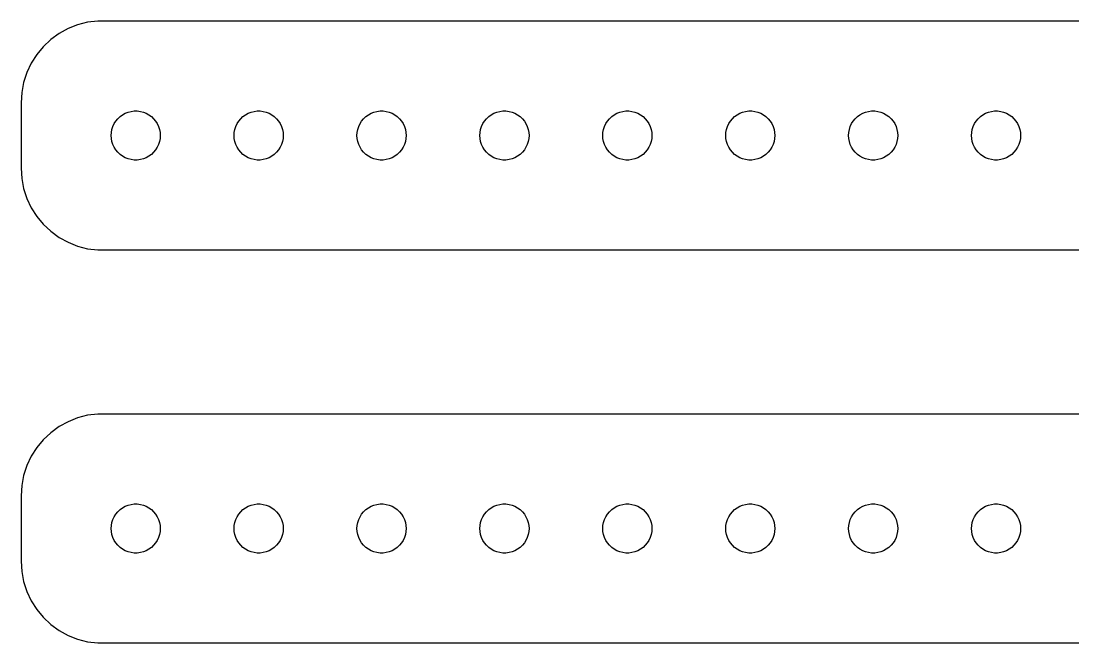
# Model space of a CAD drawing. Header units: metres. Extents: x -134 to 134, y 17 to 55.
# Drawn here: x -134.5 to -70.3, y 17 to 55 of the extents above; entities that cross this region are included whole.
import ezdxf

# ---------------------------------------------------------------- set-up
doc = ezdxf.new("R2010")
doc.units = ezdxf.units.M

msp = doc.modelspace()

# ---------------------------------------------------------------- linework, layer by layer
for p, q in [((-131.045, 54.7553), (-131.629, 54.5241)), ((-130.437, 54.9114), (-131.045, 54.7553)), ((-129.814, 54.9901), (-130.437, 54.9114)), ((129.814, 54.9901), (-129.814, 54.9901)), ((-132.179, 54.2216), (-132.687, 53.8526)), ((-131.629, 54.5241), (-132.179, 54.2216)), ((-133.145, 53.4227), (-133.545, 52.9389)), ((-132.687, 53.8526), (-133.145, 53.4227)), ((-133.545, 52.9389), (-133.882, 52.4088)), ((-133.882, 52.4088), (-134.149, 51.8406)), ((-134.149, 51.8406), (-134.343, 51.2434)), ((-134.343, 51.2434), (-134.461, 50.6267)), ((-134.461, 50.6267), (-134.5, 50)), ((-134.5, 50), (-134.5, 46)), ((-127.964, 49.4266), (-127.781, 49.4734)), ((-127.781, 49.4734), (-127.594, 49.497)), ((-127.594, 49.497), (-127.406, 49.497)), ((-127.406, 49.497), (-127.219, 49.4734)), ((-127.219, 49.4734), (-127.036, 49.4266)), ((-120.464, 49.4266), (-120.281, 49.4734)), ((-120.281, 49.4734), (-120.094, 49.497)), ((-120.094, 49.497), (-119.906, 49.497)), ((-119.906, 49.497), (-119.719, 49.4734)), ((-119.719, 49.4734), (-119.536, 49.4266)), ((-112.964, 49.4266), (-112.781, 49.4734)), ((-112.781, 49.4734), (-112.594, 49.497)), ((-112.594, 49.497), (-112.406, 49.497)), ((-112.406, 49.497), (-112.219, 49.4734)), ((-112.219, 49.4734), (-112.036, 49.4266)), ((-105.464, 49.4266), (-105.281, 49.4734)), ((-105.281, 49.4734), (-105.094, 49.497)), ((-105.094, 49.497), (-104.906, 49.497)), ((-104.906, 49.497), (-104.719, 49.4734)), ((-104.719, 49.4734), (-104.536, 49.4266)), ((-97.9635, 49.4266), (-97.7811, 49.4734)), ((-97.7811, 49.4734), (-97.5942, 49.497)), ((-97.5942, 49.497), (-97.4058, 49.497)), ((-97.4058, 49.497), (-97.2189, 49.4734)), ((-97.2189, 49.4734), (-97.0365, 49.4266)), ((-90.4635, 49.4266), (-90.2811, 49.4734)), ((-90.2811, 49.4734), (-90.0942, 49.497)), ((-90.0942, 49.497), (-89.9058, 49.497)), ((-89.9058, 49.497), (-89.7189, 49.4734)), ((-89.7189, 49.4734), (-89.5365, 49.4266)), ((-82.9635, 49.4266), (-82.7811, 49.4734)), ((-82.7811, 49.4734), (-82.5942, 49.497)), ((-82.5942, 49.497), (-82.4058, 49.497)), ((-82.4058, 49.497), (-82.2189, 49.4734)), ((-82.2189, 49.4734), (-82.0365, 49.4266)), ((-75.4635, 49.4266), (-75.2811, 49.4734)), ((-75.2811, 49.4734), (-75.0942, 49.497)), ((-75.0942, 49.497), (-74.9058, 49.497)), ((-74.9058, 49.497), (-74.7189, 49.4734)), ((-74.7189, 49.4734), (-74.5365, 49.4266)), ((-128.814, 48.7226), (-128.714, 48.8817)), ((-128.714, 48.8817), (-128.593, 49.0268)), ((-128.593, 49.0268), (-128.456, 49.1558)), ((-128.456, 49.1558), (-128.304, 49.2665)), ((-128.304, 49.2665), (-128.139, 49.3572)), ((-128.139, 49.3572), (-127.964, 49.4266)), ((-127.036, 49.4266), (-126.861, 49.3572)), ((-126.861, 49.3572), (-126.696, 49.2665)), ((-126.696, 49.2665), (-126.544, 49.1558)), ((-126.544, 49.1558), (-126.407, 49.0268)), ((-126.407, 49.0268), (-126.286, 48.8817)), ((-126.286, 48.8817), (-126.186, 48.7226)), ((-121.314, 48.7226), (-121.214, 48.8817)), ((-121.214, 48.8817), (-121.093, 49.0268)), ((-121.093, 49.0268), (-120.956, 49.1558)), ((-120.956, 49.1558), (-120.804, 49.2665)), ((-120.804, 49.2665), (-120.639, 49.3572)), ((-120.639, 49.3572), (-120.464, 49.4266)), ((-119.536, 49.4266), (-119.361, 49.3572)), ((-119.361, 49.3572), (-119.196, 49.2665)), ((-119.196, 49.2665), (-119.044, 49.1558)), ((-119.044, 49.1558), (-118.907, 49.0268)), ((-118.907, 49.0268), (-118.786, 48.8817)), ((-118.786, 48.8817), (-118.686, 48.7226)), ((-113.814, 48.7226), (-113.714, 48.8817)), ((-113.714, 48.8817), (-113.593, 49.0268)), ((-113.593, 49.0268), (-113.456, 49.1558)), ((-113.456, 49.1558), (-113.304, 49.2665)), ((-113.304, 49.2665), (-113.139, 49.3572)), ((-113.139, 49.3572), (-112.964, 49.4266)), ((-112.036, 49.4266), (-111.861, 49.3572)), ((-111.861, 49.3572), (-111.696, 49.2665)), ((-111.696, 49.2665), (-111.544, 49.1558)), ((-111.544, 49.1558), (-111.407, 49.0268)), ((-111.407, 49.0268), (-111.286, 48.8817)), ((-111.286, 48.8817), (-111.186, 48.7226)), ((-106.314, 48.7226), (-106.214, 48.8817)), ((-106.214, 48.8817), (-106.093, 49.0268)), ((-106.093, 49.0268), (-105.956, 49.1558)), ((-105.956, 49.1558), (-105.804, 49.2665)), ((-105.804, 49.2665), (-105.639, 49.3572)), ((-105.639, 49.3572), (-105.464, 49.4266)), ((-104.536, 49.4266), (-104.361, 49.3572)), ((-104.361, 49.3572), (-104.196, 49.2665)), ((-104.196, 49.2665), (-104.044, 49.1558)), ((-104.044, 49.1558), (-103.907, 49.0268)), ((-103.907, 49.0268), (-103.786, 48.8817)), ((-103.786, 48.8817), (-103.686, 48.7226)), ((-98.8145, 48.7226), (-98.7135, 48.8817)), ((-98.7135, 48.8817), (-98.5934, 49.0268)), ((-98.5934, 49.0268), (-98.4561, 49.1558)), ((-98.4561, 49.1558), (-98.3037, 49.2665)), ((-98.3037, 49.2665), (-98.1387, 49.3572)), ((-98.1387, 49.3572), (-97.9635, 49.4266)), ((-97.0365, 49.4266), (-96.8613, 49.3572)), ((-96.8613, 49.3572), (-96.6963, 49.2665)), ((-96.6963, 49.2665), (-96.5439, 49.1558)), ((-96.5439, 49.1558), (-96.4065, 49.0268)), ((-96.4065, 49.0268), (-96.2865, 48.8817)), ((-96.2865, 48.8817), (-96.1855, 48.7226)), ((-91.3145, 48.7226), (-91.2135, 48.8817)), ((-91.2135, 48.8817), (-91.0934, 49.0268)), ((-91.0934, 49.0268), (-90.9561, 49.1558)), ((-90.9561, 49.1558), (-90.8037, 49.2665)), ((-90.8037, 49.2665), (-90.6387, 49.3572)), ((-90.6387, 49.3572), (-90.4635, 49.4266)), ((-89.5365, 49.4266), (-89.3613, 49.3572)), ((-89.3613, 49.3572), (-89.1963, 49.2665)), ((-89.1963, 49.2665), (-89.0439, 49.1558)), ((-89.0439, 49.1558), (-88.9065, 49.0268)), ((-88.9065, 49.0268), (-88.7865, 48.8817)), ((-88.7865, 48.8817), (-88.6855, 48.7226)), ((-83.8145, 48.7226), (-83.7135, 48.8817)), ((-83.7135, 48.8817), (-83.5934, 49.0268)), ((-83.5934, 49.0268), (-83.4561, 49.1558)), ((-83.4561, 49.1558), (-83.3037, 49.2665)), ((-83.3037, 49.2665), (-83.1387, 49.3572)), ((-83.1387, 49.3572), (-82.9635, 49.4266)), ((-82.0365, 49.4266), (-81.8613, 49.3572)), ((-81.8613, 49.3572), (-81.6963, 49.2665)), ((-81.6963, 49.2665), (-81.5439, 49.1558)), ((-81.5439, 49.1558), (-81.4065, 49.0268)), ((-81.4065, 49.0268), (-81.2865, 48.8817)), ((-81.2865, 48.8817), (-81.1855, 48.7226)), ((-76.3145, 48.7226), (-76.2135, 48.8817)), ((-76.2135, 48.8817), (-76.0934, 49.0268)), ((-76.0934, 49.0268), (-75.9561, 49.1558)), ((-75.9561, 49.1558), (-75.8037, 49.2665)), ((-75.8037, 49.2665), (-75.6387, 49.3572)), ((-75.6387, 49.3572), (-75.4635, 49.4266)), ((-74.5365, 49.4266), (-74.3613, 49.3572)), ((-74.3613, 49.3572), (-74.1963, 49.2665)), ((-74.1963, 49.2665), (-74.0439, 49.1558)), ((-74.0439, 49.1558), (-73.9065, 49.0268)), ((-73.9065, 49.0268), (-73.7865, 48.8817)), ((-73.7865, 48.8817), (-73.6855, 48.7226)), ((-129, 48), (-128.988, 48.188)), ((-128.988, 48.188), (-128.953, 48.373)), ((-128.953, 48.373), (-128.895, 48.5522)), ((-128.895, 48.5522), (-128.814, 48.7226)), ((-126.186, 48.7226), (-126.105, 48.5522)), ((-126.105, 48.5522), (-126.047, 48.373)), ((-126.047, 48.373), (-126.012, 48.188)), ((-126.012, 48.188), (-126, 48)), ((-121.5, 48), (-121.488, 48.188)), ((-121.488, 48.188), (-121.453, 48.373)), ((-121.453, 48.373), (-121.395, 48.5522)), ((-121.395, 48.5522), (-121.314, 48.7226)), ((-118.686, 48.7226), (-118.605, 48.5522)), ((-118.605, 48.5522), (-118.547, 48.373)), ((-118.547, 48.373), (-118.512, 48.188)), ((-118.512, 48.188), (-118.5, 48)), ((-114, 48), (-113.988, 48.188)), ((-113.988, 48.188), (-113.953, 48.373)), ((-113.953, 48.373), (-113.895, 48.5522)), ((-113.895, 48.5522), (-113.814, 48.7226)), ((-111.186, 48.7226), (-111.105, 48.5522)), ((-111.105, 48.5522), (-111.047, 48.373)), ((-111.047, 48.373), (-111.012, 48.188)), ((-111.012, 48.188), (-111, 48)), ((-106.5, 48), (-106.488, 48.188)), ((-106.488, 48.188), (-106.453, 48.373)), ((-106.453, 48.373), (-106.395, 48.5522)), ((-106.395, 48.5522), (-106.314, 48.7226)), ((-103.686, 48.7226), (-103.605, 48.5522)), ((-103.605, 48.5522), (-103.547, 48.373)), ((-103.547, 48.373), (-103.512, 48.188)), ((-103.512, 48.188), (-103.5, 48)), ((-99, 48), (-98.9882, 48.188)), ((-98.9882, 48.188), (-98.9529, 48.373)), ((-98.9529, 48.373), (-98.8947, 48.5522)), ((-98.8947, 48.5522), (-98.8145, 48.7226)), ((-96.1855, 48.7226), (-96.1053, 48.5522)), ((-96.1053, 48.5522), (-96.0471, 48.373)), ((-96.0471, 48.373), (-96.0118, 48.188)), ((-96.0118, 48.188), (-96, 48)), ((-91.5, 48), (-91.4882, 48.188)), ((-91.4882, 48.188), (-91.4529, 48.373)), ((-91.4529, 48.373), (-91.3947, 48.5522)), ((-91.3947, 48.5522), (-91.3145, 48.7226)), ((-88.6855, 48.7226), (-88.6053, 48.5522)), ((-88.6053, 48.5522), (-88.5471, 48.373)), ((-88.5471, 48.373), (-88.5118, 48.188)), ((-88.5118, 48.188), (-88.5, 48)), ((-84, 48), (-83.9882, 48.188)), ((-83.9882, 48.188), (-83.9529, 48.373)), ((-83.9529, 48.373), (-83.8947, 48.5522)), ((-83.8947, 48.5522), (-83.8145, 48.7226)), ((-81.1855, 48.7226), (-81.1053, 48.5522)), ((-81.1053, 48.5522), (-81.0471, 48.373)), ((-81.0471, 48.373), (-81.0118, 48.188)), ((-81.0118, 48.188), (-81, 48)), ((-76.5, 48), (-76.4882, 48.188)), ((-76.4882, 48.188), (-76.4529, 48.373)), ((-76.4529, 48.373), (-76.3947, 48.5522)), ((-76.3947, 48.5522), (-76.3145, 48.7226)), ((-73.6855, 48.7226), (-73.6053, 48.5522)), ((-73.6053, 48.5522), (-73.5471, 48.373)), ((-73.5471, 48.373), (-73.5118, 48.188)), ((-73.5118, 48.188), (-73.5, 48)), ((-128.988, 47.812), (-129, 48)), ((-128.953, 47.627), (-128.988, 47.812)), ((-128.895, 47.4478), (-128.953, 47.627)), ((-126.047, 47.627), (-126.105, 47.4478)), ((-126.012, 47.812), (-126.047, 47.627)), ((-126, 48), (-126.012, 47.812)), ((-121.488, 47.812), (-121.5, 48)), ((-121.453, 47.627), (-121.488, 47.812)), ((-121.395, 47.4478), (-121.453, 47.627)), ((-118.547, 47.627), (-118.605, 47.4478)), ((-118.512, 47.812), (-118.547, 47.627)), ((-118.5, 48), (-118.512, 47.812)), ((-113.988, 47.812), (-114, 48)), ((-113.953, 47.627), (-113.988, 47.812)), ((-113.895, 47.4478), (-113.953, 47.627)), ((-111.047, 47.627), (-111.105, 47.4478)), ((-111.012, 47.812), (-111.047, 47.627)), ((-111, 48), (-111.012, 47.812)), ((-106.488, 47.812), (-106.5, 48)), ((-106.453, 47.627), (-106.488, 47.812)), ((-106.395, 47.4478), (-106.453, 47.627)), ((-103.547, 47.627), (-103.605, 47.4478)), ((-103.512, 47.812), (-103.547, 47.627)), ((-103.5, 48), (-103.512, 47.812)), ((-98.9882, 47.812), (-99, 48)), ((-98.9529, 47.627), (-98.9882, 47.812)), ((-98.8947, 47.4478), (-98.9529, 47.627)), ((-96.0471, 47.627), (-96.1053, 47.4478)), ((-96.0118, 47.812), (-96.0471, 47.627)), ((-96, 48), (-96.0118, 47.812)), ((-91.4882, 47.812), (-91.5, 48)), ((-91.4529, 47.627), (-91.4882, 47.812)), ((-91.3947, 47.4478), (-91.4529, 47.627)), ((-88.5471, 47.627), (-88.6053, 47.4478)), ((-88.5118, 47.812), (-88.5471, 47.627)), ((-88.5, 48), (-88.5118, 47.812)), ((-83.9882, 47.812), (-84, 48)), ((-83.9529, 47.627), (-83.9882, 47.812)), ((-83.8947, 47.4478), (-83.9529, 47.627)), ((-81.0471, 47.627), (-81.1053, 47.4478)), ((-81.0118, 47.812), (-81.0471, 47.627)), ((-81, 48), (-81.0118, 47.812)), ((-76.4882, 47.812), (-76.5, 48)), ((-76.4529, 47.627), (-76.4882, 47.812)), ((-76.3947, 47.4478), (-76.4529, 47.627)), ((-73.5471, 47.627), (-73.6053, 47.4478)), ((-73.5118, 47.812), (-73.5471, 47.627)), ((-73.5, 48), (-73.5118, 47.812)), ((-128.814, 47.2774), (-128.895, 47.4478)), ((-128.714, 47.1183), (-128.814, 47.2774)), ((-128.593, 46.9732), (-128.714, 47.1183)), ((-128.456, 46.8442), (-128.593, 46.9732)), ((-126.407, 46.9732), (-126.544, 46.8442)), ((-126.286, 47.1183), (-126.407, 46.9732)), ((-126.186, 47.2774), (-126.286, 47.1183)), ((-126.105, 47.4478), (-126.186, 47.2774)), ((-121.314, 47.2774), (-121.395, 47.4478)), ((-121.214, 47.1183), (-121.314, 47.2774)), ((-121.093, 46.9732), (-121.214, 47.1183)), ((-120.956, 46.8442), (-121.093, 46.9732)), ((-118.907, 46.9732), (-119.044, 46.8442)), ((-118.786, 47.1183), (-118.907, 46.9732)), ((-118.686, 47.2774), (-118.786, 47.1183)), ((-118.605, 47.4478), (-118.686, 47.2774)), ((-113.814, 47.2774), (-113.895, 47.4478)), ((-113.714, 47.1183), (-113.814, 47.2774)), ((-113.593, 46.9732), (-113.714, 47.1183)), ((-113.456, 46.8442), (-113.593, 46.9732)), ((-111.407, 46.9732), (-111.544, 46.8442)), ((-111.286, 47.1183), (-111.407, 46.9732)), ((-111.186, 47.2774), (-111.286, 47.1183)), ((-111.105, 47.4478), (-111.186, 47.2774)), ((-106.314, 47.2774), (-106.395, 47.4478)), ((-106.214, 47.1183), (-106.314, 47.2774)), ((-106.093, 46.9732), (-106.214, 47.1183)), ((-105.956, 46.8442), (-106.093, 46.9732)), ((-103.907, 46.9732), (-104.044, 46.8442)), ((-103.786, 47.1183), (-103.907, 46.9732)), ((-103.686, 47.2774), (-103.786, 47.1183)), ((-103.605, 47.4478), (-103.686, 47.2774)), ((-98.8145, 47.2774), (-98.8947, 47.4478)), ((-98.7135, 47.1183), (-98.8145, 47.2774)), ((-98.5934, 46.9732), (-98.7135, 47.1183)), ((-98.4561, 46.8442), (-98.5934, 46.9732)), ((-96.4065, 46.9732), (-96.5439, 46.8442)), ((-96.2865, 47.1183), (-96.4065, 46.9732)), ((-96.1855, 47.2774), (-96.2865, 47.1183)), ((-96.1053, 47.4478), (-96.1855, 47.2774)), ((-91.3145, 47.2774), (-91.3947, 47.4478)), ((-91.2135, 47.1183), (-91.3145, 47.2774)), ((-91.0934, 46.9732), (-91.2135, 47.1183)), ((-90.9561, 46.8442), (-91.0934, 46.9732)), ((-88.9065, 46.9732), (-89.0439, 46.8442)), ((-88.7865, 47.1183), (-88.9065, 46.9732)), ((-88.6855, 47.2774), (-88.7865, 47.1183)), ((-88.6053, 47.4478), (-88.6855, 47.2774)), ((-83.8145, 47.2774), (-83.8947, 47.4478)), ((-83.7135, 47.1183), (-83.8145, 47.2774)), ((-83.5934, 46.9732), (-83.7135, 47.1183)), ((-83.4561, 46.8442), (-83.5934, 46.9732)), ((-81.4065, 46.9732), (-81.5439, 46.8442)), ((-81.2865, 47.1183), (-81.4065, 46.9732)), ((-81.1855, 47.2774), (-81.2865, 47.1183)), ((-81.1053, 47.4478), (-81.1855, 47.2774)), ((-76.3145, 47.2774), (-76.3947, 47.4478)), ((-76.2135, 47.1183), (-76.3145, 47.2774)), ((-76.0934, 46.9732), (-76.2135, 47.1183)), ((-75.9561, 46.8442), (-76.0934, 46.9732)), ((-73.9065, 46.9732), (-74.0439, 46.8442)), ((-73.7865, 47.1183), (-73.9065, 46.9732)), ((-73.6855, 47.2774), (-73.7865, 47.1183)), ((-73.6053, 47.4478), (-73.6855, 47.2774)), ((-128.304, 46.7335), (-128.456, 46.8442)), ((-128.139, 46.6428), (-128.304, 46.7335)), ((-127.964, 46.5734), (-128.139, 46.6428)), ((-127.781, 46.5266), (-127.964, 46.5734)), ((-127.594, 46.503), (-127.781, 46.5266)), ((-127.406, 46.503), (-127.594, 46.503)), ((-127.219, 46.5266), (-127.406, 46.503)), ((-127.036, 46.5734), (-127.219, 46.5266)), ((-126.861, 46.6428), (-127.036, 46.5734)), ((-126.696, 46.7335), (-126.861, 46.6428)), ((-126.544, 46.8442), (-126.696, 46.7335)), ((-120.804, 46.7335), (-120.956, 46.8442)), ((-120.639, 46.6428), (-120.804, 46.7335)), ((-120.464, 46.5734), (-120.639, 46.6428)), ((-120.281, 46.5266), (-120.464, 46.5734)), ((-120.094, 46.503), (-120.281, 46.5266)), ((-119.906, 46.503), (-120.094, 46.503)), ((-119.719, 46.5266), (-119.906, 46.503)), ((-119.536, 46.5734), (-119.719, 46.5266)), ((-119.361, 46.6428), (-119.536, 46.5734)), ((-119.196, 46.7335), (-119.361, 46.6428)), ((-119.044, 46.8442), (-119.196, 46.7335)), ((-113.304, 46.7335), (-113.456, 46.8442)), ((-113.139, 46.6428), (-113.304, 46.7335)), ((-112.964, 46.5734), (-113.139, 46.6428)), ((-112.781, 46.5266), (-112.964, 46.5734)), ((-112.594, 46.503), (-112.781, 46.5266)), ((-112.406, 46.503), (-112.594, 46.503)), ((-112.219, 46.5266), (-112.406, 46.503)), ((-112.036, 46.5734), (-112.219, 46.5266)), ((-111.861, 46.6428), (-112.036, 46.5734)), ((-111.696, 46.7335), (-111.861, 46.6428)), ((-111.544, 46.8442), (-111.696, 46.7335)), ((-105.804, 46.7335), (-105.956, 46.8442)), ((-105.639, 46.6428), (-105.804, 46.7335)), ((-105.464, 46.5734), (-105.639, 46.6428)), ((-105.281, 46.5266), (-105.464, 46.5734)), ((-105.094, 46.503), (-105.281, 46.5266)), ((-104.906, 46.503), (-105.094, 46.503)), ((-104.719, 46.5266), (-104.906, 46.503)), ((-104.536, 46.5734), (-104.719, 46.5266)), ((-104.361, 46.6428), (-104.536, 46.5734)), ((-104.196, 46.7335), (-104.361, 46.6428)), ((-104.044, 46.8442), (-104.196, 46.7335)), ((-98.3037, 46.7335), (-98.4561, 46.8442)), ((-98.1387, 46.6428), (-98.3037, 46.7335)), ((-97.9635, 46.5734), (-98.1387, 46.6428)), ((-97.7811, 46.5266), (-97.9635, 46.5734)), ((-97.5942, 46.503), (-97.7811, 46.5266)), ((-97.4058, 46.503), (-97.5942, 46.503)), ((-97.2189, 46.5266), (-97.4058, 46.503)), ((-97.0365, 46.5734), (-97.2189, 46.5266)), ((-96.8613, 46.6428), (-97.0365, 46.5734)), ((-96.6963, 46.7335), (-96.8613, 46.6428)), ((-96.5439, 46.8442), (-96.6963, 46.7335)), ((-90.8037, 46.7335), (-90.9561, 46.8442)), ((-90.6387, 46.6428), (-90.8037, 46.7335)), ((-90.4635, 46.5734), (-90.6387, 46.6428)), ((-90.2811, 46.5266), (-90.4635, 46.5734)), ((-90.0942, 46.503), (-90.2811, 46.5266)), ((-89.9058, 46.503), (-90.0942, 46.503)), ((-89.7189, 46.5266), (-89.9058, 46.503)), ((-89.5365, 46.5734), (-89.7189, 46.5266)), ((-89.3613, 46.6428), (-89.5365, 46.5734)), ((-89.1963, 46.7335), (-89.3613, 46.6428)), ((-89.0439, 46.8442), (-89.1963, 46.7335)), ((-83.3037, 46.7335), (-83.4561, 46.8442)), ((-83.1387, 46.6428), (-83.3037, 46.7335)), ((-82.9635, 46.5734), (-83.1387, 46.6428)), ((-82.7811, 46.5266), (-82.9635, 46.5734)), ((-82.5942, 46.503), (-82.7811, 46.5266)), ((-82.4058, 46.503), (-82.5942, 46.503)), ((-82.2189, 46.5266), (-82.4058, 46.503)), ((-82.0365, 46.5734), (-82.2189, 46.5266)), ((-81.8613, 46.6428), (-82.0365, 46.5734)), ((-81.6963, 46.7335), (-81.8613, 46.6428)), ((-81.5439, 46.8442), (-81.6963, 46.7335)), ((-75.8037, 46.7335), (-75.9561, 46.8442)), ((-75.6387, 46.6428), (-75.8037, 46.7335)), ((-75.4635, 46.5734), (-75.6387, 46.6428)), ((-75.2811, 46.5266), (-75.4635, 46.5734)), ((-75.0942, 46.503), (-75.2811, 46.5266)), ((-74.9058, 46.503), (-75.0942, 46.503)), ((-74.7189, 46.5266), (-74.9058, 46.503)), ((-74.5365, 46.5734), (-74.7189, 46.5266)), ((-74.3613, 46.6428), (-74.5365, 46.5734)), ((-74.1963, 46.7335), (-74.3613, 46.6428)), ((-74.0439, 46.8442), (-74.1963, 46.7335)), ((-134.5, 46), (-134.461, 45.3733)), ((-134.461, 45.3733), (-134.343, 44.7566)), ((-134.343, 44.7566), (-134.149, 44.1594)), ((-134.149, 44.1594), (-133.882, 43.5912)), ((-133.882, 43.5912), (-133.545, 43.0611)), ((-133.545, 43.0611), (-133.145, 42.5773)), ((-133.145, 42.5773), (-132.687, 42.1474)), ((-132.687, 42.1474), (-132.179, 41.7784)), ((-132.179, 41.7784), (-131.629, 41.4759)), ((-131.629, 41.4759), (-131.045, 41.2447)), ((-131.045, 41.2447), (-130.437, 41.0886)), ((-130.437, 41.0886), (-129.814, 41.0099)), ((-129.814, 41.0099), (129.814, 41.0099)), ((-130.437, 30.9114), (-131.045, 30.7553)), ((-129.814, 30.9901), (-130.437, 30.9114)), ((129.814, 30.9901), (-129.814, 30.9901)), ((-132.179, 30.2216), (-132.687, 29.8526)), ((-131.629, 30.5241), (-132.179, 30.2216)), ((-131.045, 30.7553), (-131.629, 30.5241)), ((-132.687, 29.8526), (-133.145, 29.4227)), ((-133.545, 28.9389), (-133.882, 28.4088)), ((-133.145, 29.4227), (-133.545, 28.9389)), ((-133.882, 28.4088), (-134.149, 27.8406)), ((-134.149, 27.8406), (-134.343, 27.2434)), ((-134.343, 27.2434), (-134.461, 26.6267)), ((-134.461, 26.6267), (-134.5, 26)), ((-134.5, 26), (-134.5, 22)), ((-128.593, 25.0268), (-128.456, 25.1558)), ((-128.456, 25.1558), (-128.304, 25.2665)), ((-128.304, 25.2665), (-128.139, 25.3572)), ((-128.139, 25.3572), (-127.964, 25.4266)), ((-127.964, 25.4266), (-127.781, 25.4734)), ((-127.781, 25.4734), (-127.594, 25.497)), ((-127.594, 25.497), (-127.406, 25.497)), ((-127.406, 25.497), (-127.219, 25.4734)), ((-127.219, 25.4734), (-127.036, 25.4266)), ((-127.036, 25.4266), (-126.861, 25.3572)), ((-126.861, 25.3572), (-126.696, 25.2665)), ((-126.696, 25.2665), (-126.544, 25.1558)), ((-126.544, 25.1558), (-126.407, 25.0268)), ((-121.093, 25.0268), (-120.956, 25.1558)), ((-120.956, 25.1558), (-120.804, 25.2665)), ((-120.804, 25.2665), (-120.639, 25.3572)), ((-120.639, 25.3572), (-120.464, 25.4266)), ((-120.464, 25.4266), (-120.281, 25.4734)), ((-120.281, 25.4734), (-120.094, 25.497)), ((-120.094, 25.497), (-119.906, 25.497)), ((-119.906, 25.497), (-119.719, 25.4734)), ((-119.719, 25.4734), (-119.536, 25.4266)), ((-119.536, 25.4266), (-119.361, 25.3572)), ((-119.361, 25.3572), (-119.196, 25.2665)), ((-119.196, 25.2665), (-119.044, 25.1558)), ((-119.044, 25.1558), (-118.907, 25.0268)), ((-113.593, 25.0268), (-113.456, 25.1558)), ((-113.456, 25.1558), (-113.304, 25.2665)), ((-113.304, 25.2665), (-113.139, 25.3572)), ((-113.139, 25.3572), (-112.964, 25.4266)), ((-112.964, 25.4266), (-112.781, 25.4734)), ((-112.781, 25.4734), (-112.594, 25.497)), ((-112.594, 25.497), (-112.406, 25.497)), ((-112.406, 25.497), (-112.219, 25.4734)), ((-112.219, 25.4734), (-112.036, 25.4266)), ((-112.036, 25.4266), (-111.861, 25.3572)), ((-111.861, 25.3572), (-111.696, 25.2665)), ((-111.696, 25.2665), (-111.544, 25.1558)), ((-111.544, 25.1558), (-111.407, 25.0268)), ((-106.093, 25.0268), (-105.956, 25.1558)), ((-105.956, 25.1558), (-105.804, 25.2665)), ((-105.804, 25.2665), (-105.639, 25.3572)), ((-105.639, 25.3572), (-105.464, 25.4266)), ((-105.464, 25.4266), (-105.281, 25.4734)), ((-105.281, 25.4734), (-105.094, 25.497)), ((-105.094, 25.497), (-104.906, 25.497)), ((-104.906, 25.497), (-104.719, 25.4734)), ((-104.719, 25.4734), (-104.536, 25.4266)), ((-104.536, 25.4266), (-104.361, 25.3572)), ((-104.361, 25.3572), (-104.196, 25.2665)), ((-104.196, 25.2665), (-104.044, 25.1558)), ((-104.044, 25.1558), (-103.907, 25.0268)), ((-98.5934, 25.0268), (-98.4561, 25.1558)), ((-98.4561, 25.1558), (-98.3037, 25.2665)), ((-98.3037, 25.2665), (-98.1387, 25.3572)), ((-98.1387, 25.3572), (-97.9635, 25.4266)), ((-97.9635, 25.4266), (-97.7811, 25.4734)), ((-97.7811, 25.4734), (-97.5942, 25.497)), ((-97.5942, 25.497), (-97.4058, 25.497)), ((-97.4058, 25.497), (-97.2189, 25.4734)), ((-97.2189, 25.4734), (-97.0365, 25.4266)), ((-97.0365, 25.4266), (-96.8613, 25.3572)), ((-96.8613, 25.3572), (-96.6963, 25.2665)), ((-96.6963, 25.2665), (-96.5439, 25.1558)), ((-96.5439, 25.1558), (-96.4065, 25.0268)), ((-91.0934, 25.0268), (-90.9561, 25.1558)), ((-90.9561, 25.1558), (-90.8037, 25.2665)), ((-90.8037, 25.2665), (-90.6387, 25.3572)), ((-90.6387, 25.3572), (-90.4635, 25.4266)), ((-90.4635, 25.4266), (-90.2811, 25.4734)), ((-90.2811, 25.4734), (-90.0942, 25.497)), ((-90.0942, 25.497), (-89.9058, 25.497)), ((-89.9058, 25.497), (-89.7189, 25.4734)), ((-89.7189, 25.4734), (-89.5365, 25.4266)), ((-89.5365, 25.4266), (-89.3613, 25.3572)), ((-89.3613, 25.3572), (-89.1963, 25.2665)), ((-89.1963, 25.2665), (-89.0439, 25.1558)), ((-89.0439, 25.1558), (-88.9065, 25.0268)), ((-83.5934, 25.0268), (-83.4561, 25.1558)), ((-83.4561, 25.1558), (-83.3037, 25.2665)), ((-83.3037, 25.2665), (-83.1387, 25.3572)), ((-83.1387, 25.3572), (-82.9635, 25.4266)), ((-82.9635, 25.4266), (-82.7811, 25.4734)), ((-82.7811, 25.4734), (-82.5942, 25.497)), ((-82.5942, 25.497), (-82.4058, 25.497)), ((-82.4058, 25.497), (-82.2189, 25.4734)), ((-82.2189, 25.4734), (-82.0365, 25.4266)), ((-82.0365, 25.4266), (-81.8613, 25.3572)), ((-81.8613, 25.3572), (-81.6963, 25.2665)), ((-81.6963, 25.2665), (-81.5439, 25.1558)), ((-81.5439, 25.1558), (-81.4065, 25.0268)), ((-76.0934, 25.0268), (-75.9561, 25.1558)), ((-75.9561, 25.1558), (-75.8037, 25.2665)), ((-75.8037, 25.2665), (-75.6387, 25.3572)), ((-75.6387, 25.3572), (-75.4635, 25.4266)), ((-75.4635, 25.4266), (-75.2811, 25.4734)), ((-75.2811, 25.4734), (-75.0942, 25.497)), ((-75.0942, 25.497), (-74.9058, 25.497)), ((-74.9058, 25.497), (-74.7189, 25.4734)), ((-74.7189, 25.4734), (-74.5365, 25.4266)), ((-74.5365, 25.4266), (-74.3613, 25.3572)), ((-74.3613, 25.3572), (-74.1963, 25.2665)), ((-74.1963, 25.2665), (-74.0439, 25.1558)), ((-74.0439, 25.1558), (-73.9065, 25.0268)), ((-128.953, 24.373), (-128.895, 24.5522)), ((-128.895, 24.5522), (-128.814, 24.7226)), ((-128.814, 24.7226), (-128.714, 24.8817)), ((-128.714, 24.8817), (-128.593, 25.0268)), ((-126.407, 25.0268), (-126.286, 24.8817)), ((-126.286, 24.8817), (-126.186, 24.7226)), ((-126.186, 24.7226), (-126.105, 24.5522)), ((-126.105, 24.5522), (-126.047, 24.373)), ((-121.453, 24.373), (-121.395, 24.5522)), ((-121.395, 24.5522), (-121.314, 24.7226)), ((-121.314, 24.7226), (-121.214, 24.8817)), ((-121.214, 24.8817), (-121.093, 25.0268)), ((-118.907, 25.0268), (-118.786, 24.8817)), ((-118.786, 24.8817), (-118.686, 24.7226)), ((-118.686, 24.7226), (-118.605, 24.5522)), ((-118.605, 24.5522), (-118.547, 24.373)), ((-113.953, 24.373), (-113.895, 24.5522)), ((-113.895, 24.5522), (-113.814, 24.7226)), ((-113.814, 24.7226), (-113.714, 24.8817)), ((-113.714, 24.8817), (-113.593, 25.0268)), ((-111.407, 25.0268), (-111.286, 24.8817)), ((-111.286, 24.8817), (-111.186, 24.7226)), ((-111.186, 24.7226), (-111.105, 24.5522)), ((-111.105, 24.5522), (-111.047, 24.373)), ((-106.453, 24.373), (-106.395, 24.5522)), ((-106.395, 24.5522), (-106.314, 24.7226)), ((-106.314, 24.7226), (-106.214, 24.8817)), ((-106.214, 24.8817), (-106.093, 25.0268)), ((-103.907, 25.0268), (-103.786, 24.8817)), ((-103.786, 24.8817), (-103.686, 24.7226)), ((-103.686, 24.7226), (-103.605, 24.5522)), ((-103.605, 24.5522), (-103.547, 24.373)), ((-98.9529, 24.373), (-98.8947, 24.5522)), ((-98.8947, 24.5522), (-98.8145, 24.7226)), ((-98.8145, 24.7226), (-98.7135, 24.8817)), ((-98.7135, 24.8817), (-98.5934, 25.0268)), ((-96.4065, 25.0268), (-96.2865, 24.8817)), ((-96.2865, 24.8817), (-96.1855, 24.7226)), ((-96.1855, 24.7226), (-96.1053, 24.5522)), ((-96.1053, 24.5522), (-96.0471, 24.373)), ((-91.4529, 24.373), (-91.3947, 24.5522)), ((-91.3947, 24.5522), (-91.3145, 24.7226)), ((-91.3145, 24.7226), (-91.2135, 24.8817)), ((-91.2135, 24.8817), (-91.0934, 25.0268)), ((-88.9065, 25.0268), (-88.7865, 24.8817)), ((-88.7865, 24.8817), (-88.6855, 24.7226)), ((-88.6855, 24.7226), (-88.6053, 24.5522)), ((-88.6053, 24.5522), (-88.5471, 24.373)), ((-83.9529, 24.373), (-83.8947, 24.5522)), ((-83.8947, 24.5522), (-83.8145, 24.7226)), ((-83.8145, 24.7226), (-83.7135, 24.8817)), ((-83.7135, 24.8817), (-83.5934, 25.0268)), ((-81.4065, 25.0268), (-81.2865, 24.8817)), ((-81.2865, 24.8817), (-81.1855, 24.7226)), ((-81.1855, 24.7226), (-81.1053, 24.5522)), ((-81.1053, 24.5522), (-81.0471, 24.373)), ((-76.4529, 24.373), (-76.3947, 24.5522)), ((-76.3947, 24.5522), (-76.3145, 24.7226)), ((-76.3145, 24.7226), (-76.2135, 24.8817)), ((-76.2135, 24.8817), (-76.0934, 25.0268)), ((-73.9065, 25.0268), (-73.7865, 24.8817)), ((-73.7865, 24.8817), (-73.6855, 24.7226)), ((-73.6855, 24.7226), (-73.6053, 24.5522)), ((-73.6053, 24.5522), (-73.5471, 24.373)), ((-129, 24), (-128.988, 24.188)), ((-128.988, 23.812), (-129, 24)), ((-128.988, 24.188), (-128.953, 24.373)), ((-128.953, 23.627), (-128.988, 23.812)), ((-126.047, 24.373), (-126.012, 24.188)), ((-126.012, 23.812), (-126.047, 23.627)), ((-126.012, 24.188), (-126, 24)), ((-126, 24), (-126.012, 23.812)), ((-121.5, 24), (-121.488, 24.188)), ((-121.488, 23.812), (-121.5, 24)), ((-121.488, 24.188), (-121.453, 24.373)), ((-121.453, 23.627), (-121.488, 23.812)), ((-118.547, 24.373), (-118.512, 24.188)), ((-118.512, 23.812), (-118.547, 23.627)), ((-118.512, 24.188), (-118.5, 24)), ((-118.5, 24), (-118.512, 23.812)), ((-114, 24), (-113.988, 24.188)), ((-113.988, 23.812), (-114, 24)), ((-113.988, 24.188), (-113.953, 24.373)), ((-113.953, 23.627), (-113.988, 23.812)), ((-111.047, 24.373), (-111.012, 24.188)), ((-111.012, 23.812), (-111.047, 23.627)), ((-111.012, 24.188), (-111, 24)), ((-111, 24), (-111.012, 23.812)), ((-106.5, 24), (-106.488, 24.188)), ((-106.488, 23.812), (-106.5, 24)), ((-106.488, 24.188), (-106.453, 24.373)), ((-106.453, 23.627), (-106.488, 23.812)), ((-103.547, 24.373), (-103.512, 24.188)), ((-103.512, 23.812), (-103.547, 23.627)), ((-103.512, 24.188), (-103.5, 24)), ((-103.5, 24), (-103.512, 23.812)), ((-99, 24), (-98.9882, 24.188)), ((-98.9882, 23.812), (-99, 24)), ((-98.9882, 24.188), (-98.9529, 24.373)), ((-98.9529, 23.627), (-98.9882, 23.812)), ((-96.0471, 24.373), (-96.0118, 24.188)), ((-96.0118, 23.812), (-96.0471, 23.627)), ((-96.0118, 24.188), (-96, 24)), ((-96, 24), (-96.0118, 23.812)), ((-91.5, 24), (-91.4882, 24.188)), ((-91.4882, 23.812), (-91.5, 24)), ((-91.4882, 24.188), (-91.4529, 24.373)), ((-91.4529, 23.627), (-91.4882, 23.812)), ((-88.5471, 24.373), (-88.5118, 24.188)), ((-88.5118, 23.812), (-88.5471, 23.627)), ((-88.5118, 24.188), (-88.5, 24)), ((-88.5, 24), (-88.5118, 23.812)), ((-84, 24), (-83.9882, 24.188)), ((-83.9882, 23.812), (-84, 24)), ((-83.9882, 24.188), (-83.9529, 24.373)), ((-83.9529, 23.627), (-83.9882, 23.812)), ((-81.0471, 24.373), (-81.0118, 24.188)), ((-81.0118, 23.812), (-81.0471, 23.627)), ((-81.0118, 24.188), (-81, 24)), ((-81, 24), (-81.0118, 23.812)), ((-76.5, 24), (-76.4882, 24.188)), ((-76.4882, 23.812), (-76.5, 24)), ((-76.4882, 24.188), (-76.4529, 24.373)), ((-76.4529, 23.627), (-76.4882, 23.812)), ((-73.5471, 24.373), (-73.5118, 24.188)), ((-73.5118, 23.812), (-73.5471, 23.627)), ((-73.5118, 24.188), (-73.5, 24)), ((-73.5, 24), (-73.5118, 23.812)), ((-128.895, 23.4478), (-128.953, 23.627)), ((-128.814, 23.2774), (-128.895, 23.4478)), ((-128.714, 23.1183), (-128.814, 23.2774)), ((-128.593, 22.9732), (-128.714, 23.1183)), ((-126.286, 23.1183), (-126.407, 22.9732)), ((-126.186, 23.2774), (-126.286, 23.1183)), ((-126.105, 23.4478), (-126.186, 23.2774)), ((-126.047, 23.627), (-126.105, 23.4478)), ((-121.395, 23.4478), (-121.453, 23.627)), ((-121.314, 23.2774), (-121.395, 23.4478)), ((-121.214, 23.1183), (-121.314, 23.2774)), ((-121.093, 22.9732), (-121.214, 23.1183)), ((-118.786, 23.1183), (-118.907, 22.9732)), ((-118.686, 23.2774), (-118.786, 23.1183)), ((-118.605, 23.4478), (-118.686, 23.2774)), ((-118.547, 23.627), (-118.605, 23.4478)), ((-113.895, 23.4478), (-113.953, 23.627)), ((-113.814, 23.2774), (-113.895, 23.4478)), ((-113.714, 23.1183), (-113.814, 23.2774)), ((-113.593, 22.9732), (-113.714, 23.1183)), ((-111.286, 23.1183), (-111.407, 22.9732)), ((-111.186, 23.2774), (-111.286, 23.1183)), ((-111.105, 23.4478), (-111.186, 23.2774)), ((-111.047, 23.627), (-111.105, 23.4478)), ((-106.395, 23.4478), (-106.453, 23.627)), ((-106.314, 23.2774), (-106.395, 23.4478)), ((-106.214, 23.1183), (-106.314, 23.2774)), ((-106.093, 22.9732), (-106.214, 23.1183)), ((-103.786, 23.1183), (-103.907, 22.9732)), ((-103.686, 23.2774), (-103.786, 23.1183)), ((-103.605, 23.4478), (-103.686, 23.2774)), ((-103.547, 23.627), (-103.605, 23.4478)), ((-98.8947, 23.4478), (-98.9529, 23.627)), ((-98.8145, 23.2774), (-98.8947, 23.4478)), ((-98.7135, 23.1183), (-98.8145, 23.2774)), ((-98.5934, 22.9732), (-98.7135, 23.1183)), ((-96.2865, 23.1183), (-96.4065, 22.9732)), ((-96.1855, 23.2774), (-96.2865, 23.1183)), ((-96.1053, 23.4478), (-96.1855, 23.2774)), ((-96.0471, 23.627), (-96.1053, 23.4478)), ((-91.3947, 23.4478), (-91.4529, 23.627)), ((-91.3145, 23.2774), (-91.3947, 23.4478)), ((-91.2135, 23.1183), (-91.3145, 23.2774)), ((-91.0934, 22.9732), (-91.2135, 23.1183)), ((-88.7865, 23.1183), (-88.9065, 22.9732)), ((-88.6855, 23.2774), (-88.7865, 23.1183)), ((-88.6053, 23.4478), (-88.6855, 23.2774)), ((-88.5471, 23.627), (-88.6053, 23.4478)), ((-83.8947, 23.4478), (-83.9529, 23.627)), ((-83.8145, 23.2774), (-83.8947, 23.4478)), ((-83.7135, 23.1183), (-83.8145, 23.2774)), ((-83.5934, 22.9732), (-83.7135, 23.1183)), ((-81.2865, 23.1183), (-81.4065, 22.9732)), ((-81.1855, 23.2774), (-81.2865, 23.1183)), ((-81.1053, 23.4478), (-81.1855, 23.2774)), ((-81.0471, 23.627), (-81.1053, 23.4478)), ((-76.3947, 23.4478), (-76.4529, 23.627)), ((-76.3145, 23.2774), (-76.3947, 23.4478)), ((-76.2135, 23.1183), (-76.3145, 23.2774)), ((-76.0934, 22.9732), (-76.2135, 23.1183)), ((-73.7865, 23.1183), (-73.9065, 22.9732)), ((-73.6855, 23.2774), (-73.7865, 23.1183)), ((-73.6053, 23.4478), (-73.6855, 23.2774)), ((-73.5471, 23.627), (-73.6053, 23.4478)), ((-128.456, 22.8442), (-128.593, 22.9732)), ((-128.304, 22.7335), (-128.456, 22.8442)), ((-128.139, 22.6428), (-128.304, 22.7335)), ((-127.964, 22.5734), (-128.139, 22.6428)), ((-127.781, 22.5266), (-127.964, 22.5734)), ((-127.594, 22.503), (-127.781, 22.5266)), ((-127.406, 22.503), (-127.594, 22.503)), ((-127.219, 22.5266), (-127.406, 22.503)), ((-127.036, 22.5734), (-127.219, 22.5266)), ((-126.861, 22.6428), (-127.036, 22.5734)), ((-126.696, 22.7335), (-126.861, 22.6428)), ((-126.544, 22.8442), (-126.696, 22.7335)), ((-126.407, 22.9732), (-126.544, 22.8442)), ((-120.956, 22.8442), (-121.093, 22.9732)), ((-120.804, 22.7335), (-120.956, 22.8442)), ((-120.639, 22.6428), (-120.804, 22.7335)), ((-120.464, 22.5734), (-120.639, 22.6428)), ((-120.281, 22.5266), (-120.464, 22.5734)), ((-120.094, 22.503), (-120.281, 22.5266)), ((-119.906, 22.503), (-120.094, 22.503)), ((-119.719, 22.5266), (-119.906, 22.503)), ((-119.536, 22.5734), (-119.719, 22.5266)), ((-119.361, 22.6428), (-119.536, 22.5734)), ((-119.196, 22.7335), (-119.361, 22.6428)), ((-119.044, 22.8442), (-119.196, 22.7335)), ((-118.907, 22.9732), (-119.044, 22.8442)), ((-113.456, 22.8442), (-113.593, 22.9732)), ((-113.304, 22.7335), (-113.456, 22.8442)), ((-113.139, 22.6428), (-113.304, 22.7335)), ((-112.964, 22.5734), (-113.139, 22.6428)), ((-112.781, 22.5266), (-112.964, 22.5734)), ((-112.594, 22.503), (-112.781, 22.5266)), ((-112.406, 22.503), (-112.594, 22.503)), ((-112.219, 22.5266), (-112.406, 22.503)), ((-112.036, 22.5734), (-112.219, 22.5266)), ((-111.861, 22.6428), (-112.036, 22.5734)), ((-111.696, 22.7335), (-111.861, 22.6428)), ((-111.544, 22.8442), (-111.696, 22.7335)), ((-111.407, 22.9732), (-111.544, 22.8442)), ((-105.956, 22.8442), (-106.093, 22.9732)), ((-105.804, 22.7335), (-105.956, 22.8442)), ((-105.639, 22.6428), (-105.804, 22.7335)), ((-105.464, 22.5734), (-105.639, 22.6428)), ((-105.281, 22.5266), (-105.464, 22.5734)), ((-105.094, 22.503), (-105.281, 22.5266)), ((-104.906, 22.503), (-105.094, 22.503)), ((-104.719, 22.5266), (-104.906, 22.503)), ((-104.536, 22.5734), (-104.719, 22.5266)), ((-104.361, 22.6428), (-104.536, 22.5734)), ((-104.196, 22.7335), (-104.361, 22.6428)), ((-104.044, 22.8442), (-104.196, 22.7335)), ((-103.907, 22.9732), (-104.044, 22.8442)), ((-98.4561, 22.8442), (-98.5934, 22.9732)), ((-98.3037, 22.7335), (-98.4561, 22.8442)), ((-98.1387, 22.6428), (-98.3037, 22.7335)), ((-97.9635, 22.5734), (-98.1387, 22.6428)), ((-97.7811, 22.5266), (-97.9635, 22.5734)), ((-97.5942, 22.503), (-97.7811, 22.5266)), ((-97.4058, 22.503), (-97.5942, 22.503)), ((-97.2189, 22.5266), (-97.4058, 22.503)), ((-97.0365, 22.5734), (-97.2189, 22.5266)), ((-96.8613, 22.6428), (-97.0365, 22.5734)), ((-96.6963, 22.7335), (-96.8613, 22.6428)), ((-96.5439, 22.8442), (-96.6963, 22.7335)), ((-96.4065, 22.9732), (-96.5439, 22.8442)), ((-90.9561, 22.8442), (-91.0934, 22.9732)), ((-90.8037, 22.7335), (-90.9561, 22.8442)), ((-90.6387, 22.6428), (-90.8037, 22.7335)), ((-90.4635, 22.5734), (-90.6387, 22.6428)), ((-90.2811, 22.5266), (-90.4635, 22.5734)), ((-90.0942, 22.503), (-90.2811, 22.5266)), ((-89.9058, 22.503), (-90.0942, 22.503)), ((-89.7189, 22.5266), (-89.9058, 22.503)), ((-89.5365, 22.5734), (-89.7189, 22.5266)), ((-89.3613, 22.6428), (-89.5365, 22.5734)), ((-89.1963, 22.7335), (-89.3613, 22.6428)), ((-89.0439, 22.8442), (-89.1963, 22.7335)), ((-88.9065, 22.9732), (-89.0439, 22.8442)), ((-83.4561, 22.8442), (-83.5934, 22.9732)), ((-83.3037, 22.7335), (-83.4561, 22.8442)), ((-83.1387, 22.6428), (-83.3037, 22.7335)), ((-82.9635, 22.5734), (-83.1387, 22.6428)), ((-82.7811, 22.5266), (-82.9635, 22.5734)), ((-82.5942, 22.503), (-82.7811, 22.5266)), ((-82.4058, 22.503), (-82.5942, 22.503)), ((-82.2189, 22.5266), (-82.4058, 22.503)), ((-82.0365, 22.5734), (-82.2189, 22.5266)), ((-81.8613, 22.6428), (-82.0365, 22.5734)), ((-81.6963, 22.7335), (-81.8613, 22.6428)), ((-81.5439, 22.8442), (-81.6963, 22.7335)), ((-81.4065, 22.9732), (-81.5439, 22.8442)), ((-75.9561, 22.8442), (-76.0934, 22.9732)), ((-75.8037, 22.7335), (-75.9561, 22.8442)), ((-75.6387, 22.6428), (-75.8037, 22.7335)), ((-75.4635, 22.5734), (-75.6387, 22.6428)), ((-75.2811, 22.5266), (-75.4635, 22.5734)), ((-75.0942, 22.503), (-75.2811, 22.5266)), ((-74.9058, 22.503), (-75.0942, 22.503)), ((-74.7189, 22.5266), (-74.9058, 22.503)), ((-74.5365, 22.5734), (-74.7189, 22.5266)), ((-74.3613, 22.6428), (-74.5365, 22.5734)), ((-74.1963, 22.7335), (-74.3613, 22.6428)), ((-74.0439, 22.8442), (-74.1963, 22.7335)), ((-73.9065, 22.9732), (-74.0439, 22.8442)), ((-134.5, 22), (-134.461, 21.3733)), ((-134.461, 21.3733), (-134.343, 20.7566)), ((-134.343, 20.7566), (-134.149, 20.1594)), ((-134.149, 20.1594), (-133.882, 19.5912)), ((-133.882, 19.5912), (-133.545, 19.0611)), ((-133.545, 19.0611), (-133.145, 18.5773)), ((-133.145, 18.5773), (-132.687, 18.1474)), ((-132.687, 18.1474), (-132.179, 17.7784)), ((-132.179, 17.7784), (-131.629, 17.4759)), ((-131.629, 17.4759), (-131.045, 17.2447)), ((-131.045, 17.2447), (-130.437, 17.0886)), ((-130.437, 17.0886), (-129.814, 17.0099)), ((-129.814, 17.0099), (129.814, 17.0099))]:
    msp.add_line(p, q)

doc.saveas('drawing.dxf')
